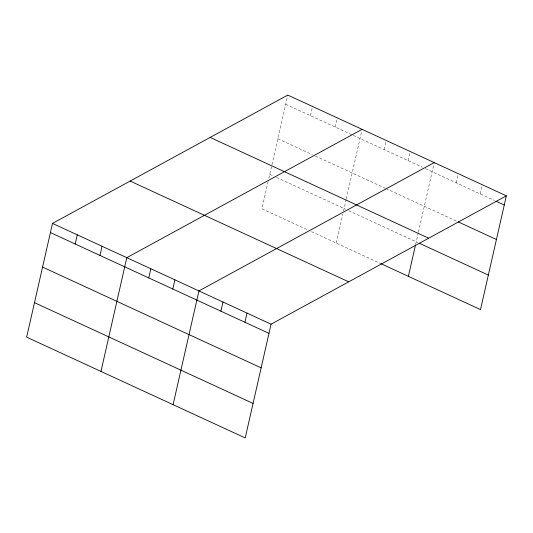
<?xml version="1.0" encoding="UTF-8"?>
<svg xmlns="http://www.w3.org/2000/svg" width="533" height="533" viewBox="0 0 533 533"><rect width="100%" height="100%" fill="white"/><g stroke="black" fill="none" stroke-linecap="round" stroke-linejoin="round"><path stroke-width="0.4" stroke-dasharray="2.67 2" d="M268.139 181.526L261.936 208.816L307.728 229.93M268.865 178.315L271.797 165.41M271.983 164.604L287.78 95.067M310.473 115.648L312.551 106.487M335.244 127.067L337.322 117.906M336.25 243.081L342.819 214.179M343.545 210.975L346.11 199.675M346.297 198.862L362.094 129.326M384.053 149.573L386.139 140.412M408.098 160.66L410.177 151.499M415.673 244.227L418.238 232.928M418.425 232.121L434.222 162.578M456.181 182.826L458.267 173.665M480.226 193.912L482.305 184.751M285.701 104.228L352.506 135.029M353.259 135.375L422.376 167.235M425.381 168.621L494.504 200.495M277.86 138.74L312.385 154.663M315.389 156.042L385.232 188.242M385.979 188.589L457.361 221.495M269.778 174.304L273.529 176.03M276.534 177.416L345.597 209.256M348.602 210.642L417.725 242.508M311.479 231.655L379.829 263.169"/><path stroke-width="0.8" d="M52.494 223.414L26.65 337.162L245.22 437.933L271.064 324.184L506.35 195.838L287.78 95.067L52.494 223.414L271.064 324.184M75.186 243.994L77.265 234.833M99.957 255.414L102.036 246.253M100.964 371.428L126.807 257.672L362.094 129.326M148.767 277.92L150.852 268.759M172.812 289.006L174.891 279.845M173.092 404.68L198.936 290.931L434.222 162.578M220.895 311.172L222.981 302.011M244.94 322.258L247.019 313.098M408.378 276.334L415.493 245.027M506.35 195.838L480.506 309.586L380.582 263.515M496.003 201.188L504.271 204.998M458.107 221.841L496.43 239.51M210.135 137.421L428.705 238.191M419.224 243.201L488.348 275.075M130.139 181.06L348.709 281.83M50.415 232.575L268.978 333.345M42.573 267.086L261.137 367.857M34.492 302.651L253.062 403.421"/></g></svg>
